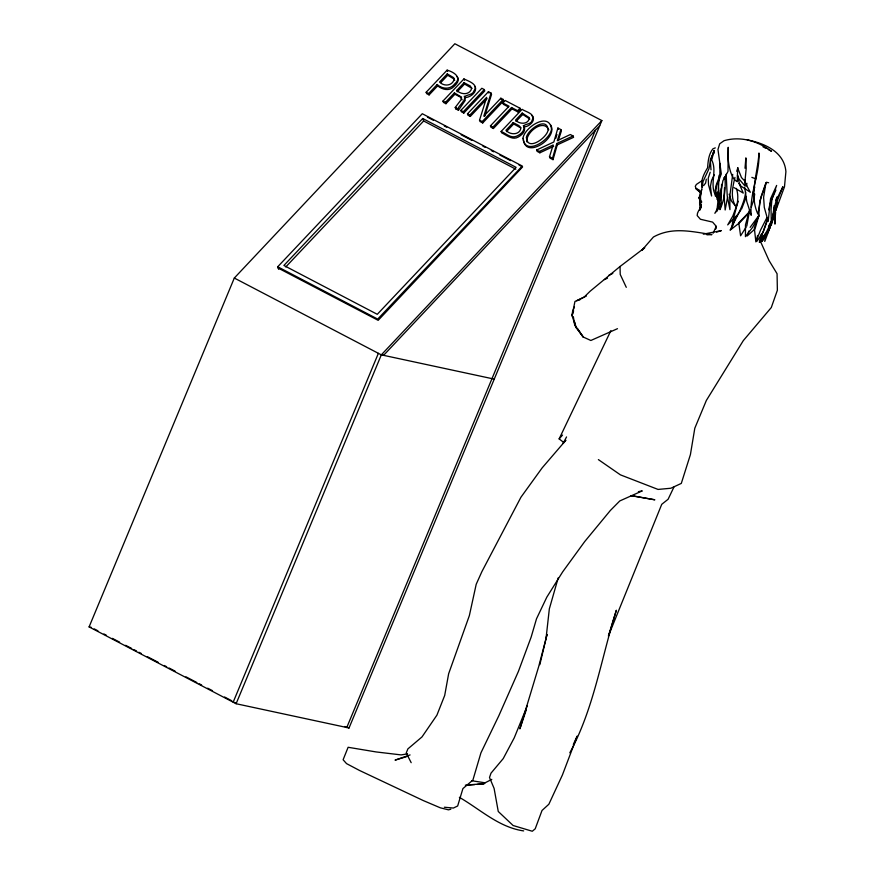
<?xml version="1.0" encoding="UTF-8"?>
<svg xmlns="http://www.w3.org/2000/svg" width="875" height="875" viewBox="0 0 875 875"><rect width="100%" height="100%" fill="white"/><g stroke="black" fill="none" stroke-linecap="round" stroke-linejoin="round"><path stroke-width="1.31" d="M728.087 158.244L728.219 147.284L728 171.445L722.881 180.786L721.142 190.805L716.898 199.259L718.845 192.248L718.014 182.766L721.295 173.895L717.97 149.461L719.698 143.784L724.052 140.7C740.6 135.811 758.034 141.148 771.488 151.277L768.173 149.483M738.008 175.82L737.975 178.227L740.403 186.495L743.258 193.08L734.103 187.644M775.206 211.083L774.987 224.12L774.397 217.733M737.253 181.639L737.658 167.934L741.497 177.614L744.975 181.223L746.2 168.383L745.883 157.872L745.008 168.241M732.725 174.333L729.783 196.164L729.936 209.661L727.223 195.759L726.162 174.234M721.317 188.016L721.197 192.041L717.894 200.681L719.108 175.241M721.58 184.373L721.164 203.109L719.972 209.672C724.5 199.609 726.13 187.512 724.708 176.575M523.458 139.727C525.656 159.72 558.852 137.67 550.561 124.862M724.544 187.622L724.073 196.12L725.156 209.989L727.628 196.864M774.123 205.669L773.281 218.947L768.305 231.941L761.884 241.5L768.37 231.35L773.161 218.17L771.881 221.736M775.611 211.87L774.955 221.386L775.119 210.558L777.536 200.298L782.895 186.714L776.366 200.047L773.642 210.23L771.367 225.291L771.039 209.694L771.914 199.128L776.639 185.423L770.558 198.811L768.206 221.452L764.291 207.375L763.602 197.302L765.942 182.755L761.086 196.656L757.892 214.112C748.902 194.447 757.794 173.25 758.953 153.005C759.927 174.114 749.252 193.944 751.22 215.283L746.791 201.6L744.712 187.523M759.708 202.409L758.811 215.305L754.327 228.014L755.869 241.894L760.561 230.092L766.981 217.481M773.358 213.456L772.909 218.739L766.598 231.623L759.5 242.32L767.955 217.689M716.734 183.498L715.302 195.967L718.758 190.881M720.617 196.394L718.922 206.084L714.853 213.292L719.95 206.981L721.284 203.12M718.397 197.433L716.833 211.236L721.295 192.73M765.734 233.702L764.75 241.445L768.13 232.575M745.708 192.194C743.827 205.964 735.853 217.787 730.122 230.18L739.812 222.578L749.547 212.275L750.411 209.694M746.561 185.817L746.9 183.269M526.378 709.592L519.881 728.875L538.639 666.761L546.022 638.63L549.336 608.88L558.228 577.817M754.709 194.02L753.889 199.369L751.286 207.113M749.634 209.661L745.478 224.886L745.445 236.644L752.511 227.467L759.259 215.414M746.78 226.078L749.35 211.816L738.773 222.841L740.6 235.791L746.102 227.161M768.666 209.836L770.077 203.47L775.906 190.006M734.967 177.406C732.714 186.769 730.22 197.105 735.481 205.953L731.5 201.162L729.127 194.184M539.82 664.705L547.028 634.463L546.022 638.63M756.361 240.636L757.608 235.419M761.458 233.898L759.905 240.384L762.705 236.108M775.698 210.514L777.602 202.88M553.011 159.666L552.508 158.309L556.763 143.522L573.081 135.964L573.584 137.32L557.266 144.878L553.011 159.666L549.992 158.091L549.489 156.745L553.175 144.988L539.372 151.452L536.616 150.008L553.831 141.991L557.922 128.045L560.886 129.588L561.389 130.944L558.206 140.777M752.577 194.655L754.786 186.988M555.822 138.272L556.938 134.466M736.794 171.281L737.898 167.606M608.759 634.758L616.372 610.236C601.311 657.858 593.961 708.4 569.811 752.795M470.291 116.441L467.961 115.216L467.458 113.87L488.425 91.722L491.039 93.089L483.798 116.156L500.861 98.219L503.191 99.444L503.694 100.789L482.727 122.938L480.025 121.527L479.522 120.181L486.664 97.344L469.787 115.084L470.291 116.441L487.123 98.667M484.706 116.222L491.542 94.445L491.039 93.089M573.617 310.8L572.064 315.777L576.034 327.545L583.198 337.006L590.855 340.484L617.487 328.683M560.886 129.588L557.309 140.656L570.336 134.531L573.081 135.964M710.205 172.222L708.214 178.205L708.531 184.942L711.583 196L710.445 186.233L711.605 180.338L714.23 174.847M775.742 210.667L784.481 186.812L785.903 171.686C784.328 151.605 764.312 143.281 747.294 139.858M769.431 228.911L770.252 226.516M748.88 231.044L747.173 235.987L755.016 228.944L758.986 215.294L750.148 227.347M759.806 201.119L766.391 182.252L768.633 182.755M768.031 218.662L763.394 231.514L757.138 241.117M775.6 200.616L777 196.908M738.336 201.261L732.834 216.016L727.694 224.908L736.837 215.359M527.373 705.655L514.248 737.833L503.234 758.581L490.984 773.183L489.508 777.514L494.102 788.408L498.258 811.486L513.111 825.508L532.295 831.25L535.205 828.811L542.019 810.48L548.855 804.245L562.406 774.998L577.183 736.105L573.333 744.428M768.261 230.431L773.259 217.361L768.042 232.181L759.402 242.08M608.366 636.048L661.752 504.306L668.095 499.275L673.892 487.167M574.416 306.841L572.545 311.62L572.064 315.777L574.941 301.47L584.205 297.019L590.111 291.244L620.036 266.492L644.744 247.723L641.922 250.37M741.562 209.092L746.452 196.525M706.3 179.178L705.622 183.072L703.609 185.642M464.264 96.163L465.259 100.341L458.478 110.261L457.975 108.916L458.609 107.319L463.914 100.57L464.931 97.53C463.608 94.642 473.2 95.616 473.922 90.902C479.095 84.427 468.103 81.014 463.936 78.925L442.969 101.073L443.472 102.419L445.944 103.709L454.902 94.248L454.398 92.903L445.441 102.364L445.944 103.709M712.228 155.258L710.303 160.037L710.992 169.838M713.191 152.873L714.153 150.489L714.361 153.037M599.736 125.694L601.858 120.575L454.847 43.75L234.314 278.042L89.097 626.905L236.108 703.73L349.027 727.989L599.736 125.694L383.589 355.348L381.325 354.867L234.314 278.042M378.383 353.325L233.166 702.198L235.43 702.68M236.108 703.73L381.325 354.856L601.858 120.575M595.328 130.386L346.773 727.508L344.805 726.48M700.481 200.681L699.552 202.858L700.547 207.659L699.858 210.109L700.864 202.3L701.488 202.027M610.892 330.597L559.147 438.889L563.675 442.422M713.081 233.264L716.264 226.275L715.619 229.086L715.805 225.816L712.622 222.108L700.416 219.253L697.178 215.567C696.959 211.258 701.203 208.731 701.05 204.542L700.733 208.261L700.098 198.483L701.75 188.934L700.394 195.781L700.798 201.961L700.098 198.483L700.634 201.403L701.542 201.906M458.478 110.261L455.733 108.828L455.23 107.472L460.917 99.991L461.562 97.136L454.398 92.903M455.733 108.828L456.258 107.713M566.541 436.942L563.084 443.45L565.863 440.267L542.172 467.852L520.953 497.208L481.895 571.616L476.208 584.27L469.361 615.606L448.645 673.728L444.697 695.45L436.909 715.17L421.98 736.947L407.87 748.913L406.241 753.014L411.184 762.683M768.48 226.417L772.702 218.684L767.55 232.203L759.752 241.948M759.62 241.817L762.212 237.431M740.786 210.208L735.383 218.05L732.014 227.642C732.659 214.309 741.125 201.95 736.323 188.388M759.38 242.025L767.802 231.612M559.147 438.889L562.548 435.072M277.714 266.777L422.286 113.728L522.277 166.042L377.705 319.091L277.714 266.777L278.666 269.303M422.723 118.497L283.894 265.464L377.278 314.311L516.097 167.355L422.723 118.497L423.653 120.98L515.834 169.203M285.764 266.952L423.653 120.98M429.111 94.916L426.65 93.636L426.147 92.28L447.114 70.142C453.83 72.002 462.427 77.405 454.727 83.902C450.363 89.731 442.291 89.206 437.183 84.514L428.608 93.57L429.111 94.916L437.686 85.859L437.183 84.514M447.234 73.905L439.534 82.031C444.052 86.756 452.692 86.002 454.158 79.078L447.738 75.261L447.234 73.905L453.633 77.645L454.661 80.423M440.891 82.48L447.738 75.261M456.739 90.42L464.056 82.698L470.181 85.903L471.702 88.277C469.853 95.255 461.169 94.894 456.739 90.42L457.242 91.777L464.559 84.044L464.056 82.698M464.712 97.573C469.908 97.814 477.63 92.203 475.158 86.461M460.863 110.425L481.83 88.277L484.291 89.567L484.794 90.913L463.827 113.061L461.366 111.77L460.863 110.425L463.323 111.705L463.827 113.061M463.323 111.705L484.291 89.567M482.727 122.938L482.223 121.592L503.191 99.444M508.517 107.023L503.377 104.333L502.873 102.987L505.214 100.505L520.045 108.248L520.548 109.594L518.197 112.077L512.017 108.85L511.514 107.505L492.898 127.159L493.402 128.516L512.017 108.85M493.402 128.516L490.93 127.225L490.427 125.869L509.053 106.214L502.873 102.987M518.197 112.077L517.694 110.731L520.045 108.248M501.123 131.469L522.091 109.32C525.503 111.792 536.266 113.881 532.066 120.345C531.683 124.939 521.992 123.802 524.125 127.028C524.366 131.556 519.991 134.859 516.141 136.369C510.595 138.447 505.903 133.306 501.123 131.469L501.627 132.814C506.636 135.166 512.356 140.459 518.175 137.091C521.292 135.297 524.978 132.377 524.628 128.373L523.316 125.486M513.198 122.609L505.947 130.277C510.07 135.308 520.188 135.155 520.898 127.772L518.831 125.552L513.198 122.609L513.702 123.966L520.68 127.859M522.211 113.094L515.55 120.127C519.487 124.556 528.752 124.655 529.364 117.709L522.211 113.094L522.714 114.439L529.867 119.055M506.45 131.622L513.702 123.966M516.053 121.483L522.714 114.439M523.764 126.897C528.719 127.17 536.889 120.214 531.869 115.675M641.812 250.338L653.428 237.016C672.208 226.625 691.611 231.558 711.944 234.609L706.934 234.817M702.1 180.611L696.358 184.461L695.275 186.353L696.358 189.241L700.47 192.533L700.503 191.887L699.038 189.919L695.898 188.442L700.503 191.887L699.147 197.794L699.836 200.736L701.728 201.983M608.683 275.373L612.806 273.416M491.783 779.384L483.372 783.683L465.336 785.181M576.734 300.858L586.414 296.002M536.616 150.008L537.119 151.364L539.875 152.797L553.678 146.333M715.291 147.875L712.95 148.816C708.717 154.033 708.039 161.23 707.613 167.727C704.025 173.819 700.263 180.556 702.188 187.873L702.986 181.683L708.947 168.777L710.631 160.366L714.153 150.489L711.714 159.972C717.948 172.353 707.941 186.375 717.325 197.848L715.159 190.411L716.57 184.034L719.884 175.503L719.852 163.319M607.48 278.217L604.341 279.606M577.981 300.377L580.475 299.436M410.069 754.928L395.041 760.134L406.514 756.678M716.614 232.127L721.328 230.606L703.303 234.172M450.8 809.211L448.481 809.845L440.311 807.811L423.303 800.57L359.461 770.438L346.533 763.612L343.109 759.752L348.119 747.283L376.064 751.931L401.111 754.906L407.564 753.856M638.389 491.662L642.25 490.897L619.795 500.938L610.367 510.464L584.697 541.581L562.658 571.878L546.82 597.144L536.506 618.8L531.147 637.109L518.427 671.366L498.859 715.695L480.944 752.817L472.894 780.084L462.908 788.594L457.658 805.984L453.392 808.041L444.314 807.231M468.103 785.05L474.731 784.591M477.389 784.405L484.028 783.945M471.712 780.73L485.188 782.83M630.886 495.644L654.85 499.8L631.312 495.589M381.325 354.856L494.255 379.116M89.097 626.905L91.35 627.386M523.655 830.911C498.881 827.323 480.277 809.408 459.364 797.322M751.855 177.362L755.967 178.927M763 146.836L766.052 148.378M511.514 107.505L517.694 110.731M464.559 84.044L471.931 88.298M454.902 94.248L460.917 97.398L462.131 99.816M437.686 85.859C442.269 89.578 449.247 91.503 453.753 86.669C456.4 84.394 460.436 79.767 456.958 76.53M426.147 92.28L428.608 93.57M442.969 101.073L445.441 102.364M455.23 107.472L457.975 108.916M467.458 113.87L469.787 115.084M479.522 120.181L482.223 121.592M490.427 125.869L492.898 127.159M549.489 156.745L552.508 158.309M427.459 117.184L433.475 120.323M444.314 125.989L446.731 127.247M461.18 134.805L472.019 140.47M482.858 146.136L485.264 147.394M491.291 150.544L493.697 151.802M499.723 154.952L510.562 160.617M518.995 165.014L522.605 166.906L378.175 320.337L278.206 268.1M346.62 726.731L349.027 727.989M94.292 628.928L97.912 630.82M103.939 633.97L106.356 635.228M112.383 638.378L119.623 642.163M125.65 645.312L131.688 648.462M134.094 649.731L136.511 650.989M138.928 652.247L141.334 653.505M147.372 656.666L158.222 662.331M164.259 665.492L166.666 666.75M169.083 668.008L175.109 671.158M185.97 676.834L196.82 682.511M199.237 683.769L201.655 685.027M207.681 688.177L212.505 690.703M224.569 697.003L231.809 700.788M598.38 459.605L620.408 474.852L658.055 489.431L670.863 488.239L681.297 483.416L690.408 454.617L694.805 428.225L706.355 400.444L743.291 340.637L771.291 307.541L777.372 290.259L777.066 273.733L769.081 260.608L760.878 242.331M723.822 177.723L725.539 179.047M738.675 183.378L741.07 186.189L750.356 192.259L745.566 183.531L744.997 180.064M577.423 328.508L583.198 337.006L576.548 327.523M737.395 175.722L739.266 179.277L745.161 186.222L744.702 180.195M626.281 287.328L620.222 274.433L620.036 266.492M557.922 128.045L558.425 129.391M556.763 143.522L557.266 144.878M539.372 151.452L539.875 152.797M500.861 98.219L501.364 99.575M488.425 91.722L488.928 93.078M463.936 78.925L464.439 80.281M447.114 70.142L447.617 71.487M574.875 322.23L576.034 327.545L574.536 324.253L573.344 316.673M774.812 216.814L775.217 219.264M548.767 129.828C543.681 118.3 525.394 132.42 526.947 141.936M737.253 181.617A31.938 11.725 -88.6 0 1 728.109 158.222M522.955 138.37C525.066 156.505 550.167 140.175 551.513 129.194C549.489 111.016 524.289 127.4 522.955 138.37M526.422 137.452C527.166 151.933 547.083 137.681 548.045 130.112C547.312 115.631 527.395 129.883 526.422 137.452M700.361 200.178L699.147 197.794L700.361 200.178"/></g></svg>
